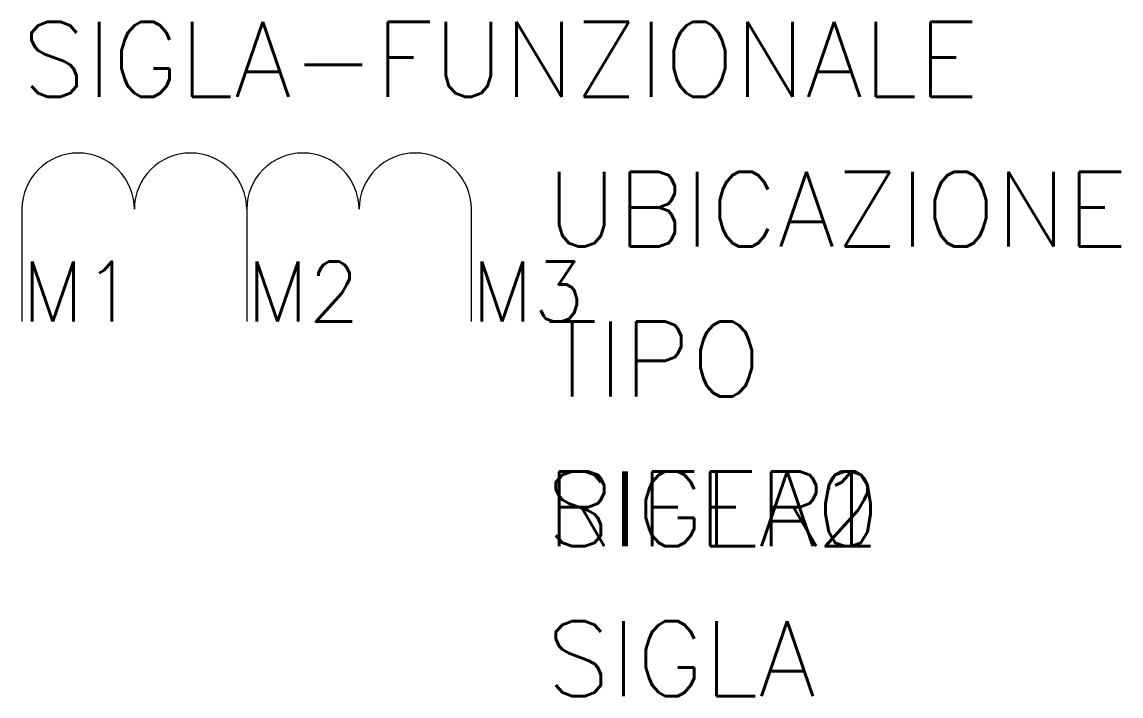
# Model space of a CAD drawing. Extents: x 0 to 36.7, y -12.5 to 10.
import ezdxf

# ---------------------------------------------------------------- set-up
doc = ezdxf.new("R2010")
doc.units = 0
doc.header["$LTSCALE"] = 4
doc.layers.get('0').update_dxf_attribs({"linetype": 'CONTINUOUS'})
doc.styles.add('E_Default-Att', font='romans.shx')
doc.styles.get("Standard").update_dxf_attribs({"font": 'romans.shx'})

msp = doc.modelspace()

# ---------------------------------------------------------------- linework, layer by layer
for p, q in [((0, 3.75), (0, 0)), ((7.5, 3.75), (7.5, 0)), ((15, 0), (15, 3.75))]:
    msp.add_line(p, q)
for centre in [(1.875, 3.75), (5.625, 3.75), (9.375, 3.75), (13.125, 3.75)]:
    msp.add_arc(centre, 1.875, 0, 180)

# ---------------------------------------------------------------- texts
at = {"color": 3}
for tag, p, s, flags in [('SIGLA-FUNZIONALE', (0, 7.5), '', 9), ('UBICAZIONE', (17.5, 2.5), '', 8), ('TIPO', (17.5, -2.5), '', 9), ('SIGLA0', (17.5, -7.5), '', 9), ('SIGLA1', (17.5, -7.5), '', 9), ('SIGLA2', (17.5, -7.5), '', 9), ('RIFER', (17.5, -7.5), 'RIFER ?', 8), ('SIGLA', (17.5, -12.5), 'SIGLA ?', 8)]:
    msp.add_attdef(tag, p, s, height=2.5, dxfattribs=dict(at, flags=flags))
at = {"color": 4, "flags": 8}
for tag, p in [('M1', (0, 0)), ('M2', (7.5, 0)), ('M3', (15, 0))]:
    msp.add_attdef(tag, p, '', height=2, dxfattribs=at)
for tag, p, s, height, flags in [('TIPOSIG', (0, 0), '3', 0.00000001, 9), ('POSIZIONE', (0, 0), '', 0.00000001, 9), ('P-TABELLA', (0, 0), '', 0.00000001, 9), ('T-TABELLA', (0, 0), '', 0.00000001, 9), ('H-TABELLA', (0, 0), '', 0.00000001, 9), ('F1', (0, 0), '', 0.00001, 9), ('CODICE', (0, 0), '1xNNN', 0.00000001, 9), ('NOTE1', (0, 0), '', 0.00000001, 9), ('NOTE2', (0, 0), '', 0.00000001, 9), ('DEN1', (0, 0), '', 0.00000001, 8), ('DEN1-A', (0, 0), '', 0.00000001, 8), ('DEN1-TRAD-ID', (0, 0), '', 0.00000001, 8), ('F2', (7.5, 0), '', 0.00001, 9), ('F3', (15, 0), '', 0.00001, 9)]:
    msp.add_attdef(tag, p, s, height=height, dxfattribs=dict(flags=flags))
at = {"style": 'E_Default-Att', "flags": 9}
for tag, p in [('F3', (0, 0)), ('F5', (7.5, 0)), ('F4', (15, 0))]:
    msp.add_attdef(tag, p, '', height=0.0000075, dxfattribs=at)

doc.saveas('drawing.dxf')
